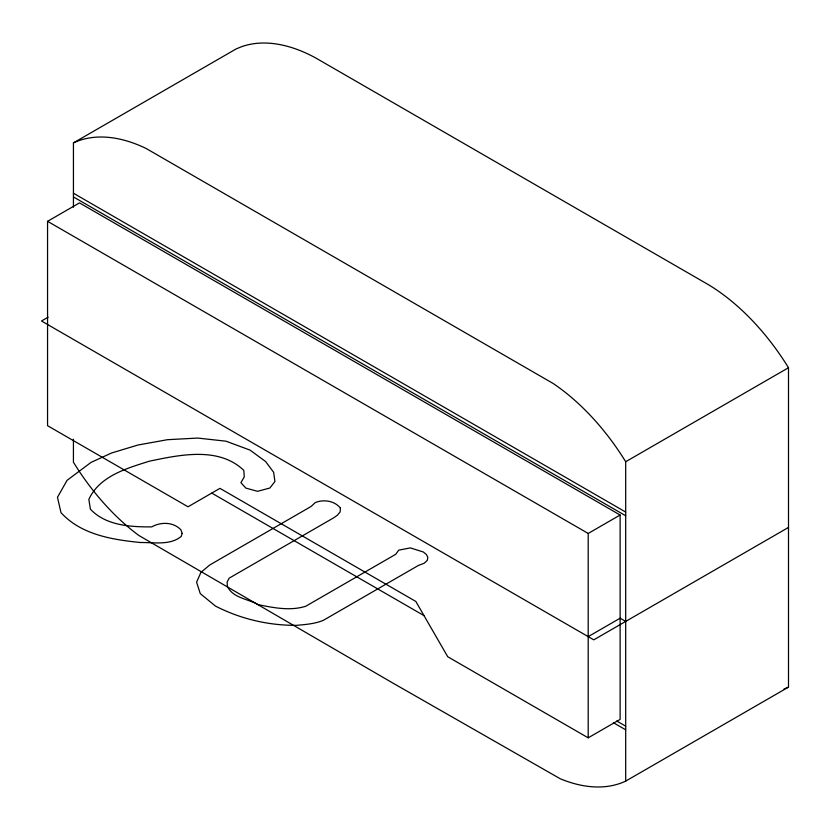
<?xml version="1.0" encoding="UTF-8"?>
<svg xmlns="http://www.w3.org/2000/svg" width="830" height="830" viewBox="0 0 830 830"><rect width="100%" height="100%" fill="white"/><g stroke="black" fill="none" stroke-linecap="round" stroke-linejoin="round"><path stroke-width="1.25" d="M73.434 439.184L73.424 462.258L79.006 470.973A174.321 100.648 60 0 0 138.786 535.433L393.43 683.391L560.333 778.81A174.321 100.648 60 0 0 625.696 781.113L788.5 687.115L788.5 367.732A174.269 100.617 60 0 0 708.54 284.752L316.199 58.235A174.321 100.648 60 0 0 241.81 46.615L236.228 48.887L73.434 142.885L73.434 207.251M625.696 781.113L625.696 461.729A174.321 100.648 60 0 0 553.05 383.419L146.07 148.446A174.321 100.648 60 0 0 73.434 142.885M47.559 221.32L79.483 202.894L620.124 515.025L620.124 719.392L588.2 737.829L447.733 656.738L415.82 601.439L219.95 488.362L188.026 506.788L47.559 425.697L47.559 221.32L588.2 533.451L620.124 515.025M48.109 317.195L41.5 321.002L593.772 639.847L788.5 527.424M625.696 461.729L788.5 367.732M588.2 636.631L620.124 618.205L625.696 621.421M73.434 193.224L625.696 512.069M73.434 196.928L625.696 515.772M616.721 721L625.696 726.177M613.349 722.691L625.696 729.819M211.754 493.093L424.452 615.891M588.2 533.451L588.2 737.829M788.5 687.115A174.321 100.648 60 0 1 784.06 688.973M340.425 508.105L340.124 511.965L337.239 515.337L333.681 517.816L229.194 578.137L227.161 581.934L227.347 586.291C232.857 598.191 248.149 598.855 258.348 604.686C273.827 607.819 290.199 611.119 305.679 606.284L395.682 554.326L398.753 550.145L410.352 547.904L423.31 551.981L426.371 554.461L427.844 557.366L427.294 560.385L424.161 563.259L418.393 565.448L323.358 620.321C314.819 623.88 305.471 624.534 296.351 625.353C268.214 625.478 240.482 618.91 215.437 606.066L200.279 593.626L196.596 582.214L200.891 572.43L209.793 564.96L311.084 506.476L315.317 502.544C323.721 499.141 334.635 500.781 340.425 508.105M182.164 533.41L181.179 536.46C170.015 545.632 153.716 542.301 140.353 542.519C112.092 539.645 81.07 534.696 60.984 512.639L57.478 497.295L67.054 480.352L91.061 462.383L111.687 452.952L137.967 445.015L167.432 439.703L197.633 438.064L225.999 441.187L250.058 450.119L265.59 461.501L273.641 472.301L274.927 481.556L269.833 488.04L257.549 491.308L245.888 488.113L240.918 482.687L244.29 476.845L243.802 470.392C218.798 446.374 180.058 454.819 149.566 461.138C126.99 468.245 99.507 476.036 88.852 499.38L90.387 509.132C105.649 525.587 130.58 527.04 151.714 526.884C160.864 521.759 173.47 521.831 180.94 529.862L182.164 533.41"/></g></svg>
